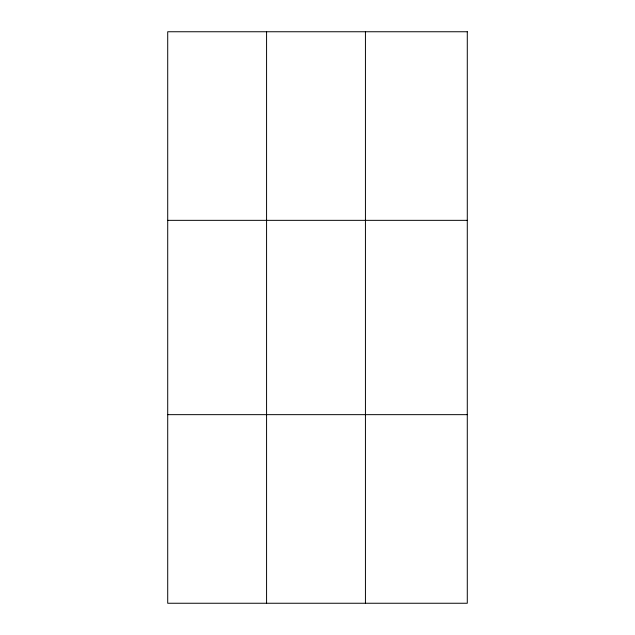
<?xml version="1.0" encoding="UTF-8"?>
<svg xmlns="http://www.w3.org/2000/svg" width="635" height="635" viewBox="0 0 635 635"><rect width="100%" height="100%" fill="white"/><g stroke="black" fill="none" stroke-linecap="round" stroke-linejoin="round"><path stroke-width="0.95" d="M266.573 603.25L266.573 31.75M365.435 603.25L365.435 31.75M167.711 220.345L467.289 220.345M167.711 414.655L467.289 414.655M467.289 31.75L467.289 603.25L167.711 603.25L167.711 31.75L467.289 31.75"/></g></svg>
